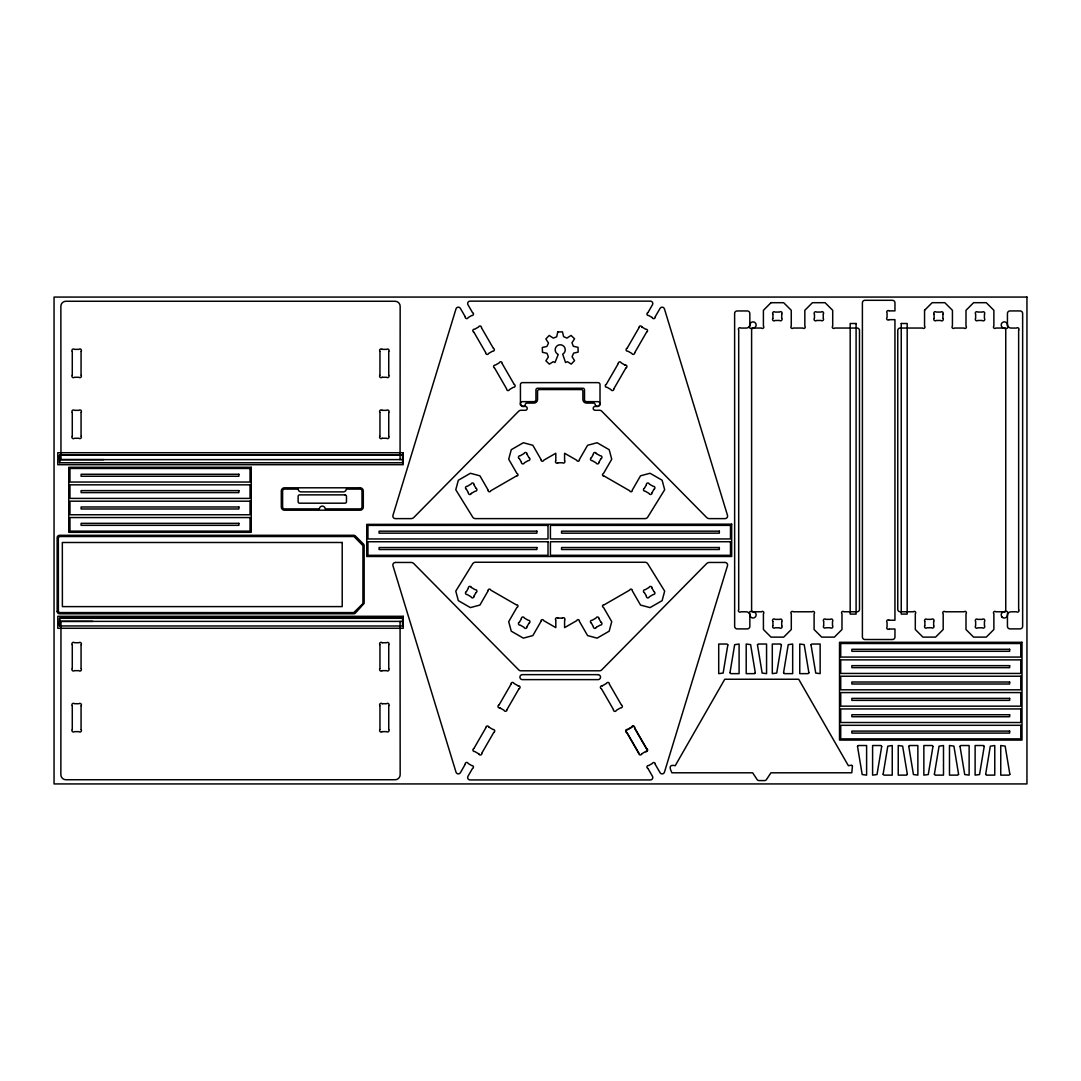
<?xml version="1.0" encoding="UTF-8"?>
<svg xmlns="http://www.w3.org/2000/svg" width="1081" height="1081" viewBox="0 0 1081 1081"><rect width="100%" height="100%" fill="white"/><g stroke="black" fill="none" stroke-linecap="round" stroke-linejoin="round"><path stroke-width="1.5" d="M72.278 436.089L72.278 412.523M72.278 375.107L72.278 351.541M81.061 729.459L81.061 705.893M81.061 668.477L81.061 644.911M379.958 436.089L379.958 412.523M379.958 375.107L379.958 351.541M388.741 729.459L388.741 705.893M388.741 668.477L388.741 644.911M400.065 459.641L400.159 306.274A5.067 5.067 0 0 0 395.092 301.261L65.927 301.261A5.067 5.067 0 0 0 60.86 306.274L60.968 459.641L402.551 459.601M555.81 460.587L555.81 453.263L543.702 460.236A1.365 1.365 0 0 1 541.013 459.884M564.579 620.291L564.579 627.629L576.741 620.643A1.365 1.365 0 0 1 579.43 620.994M738.701 330.246L738.701 609.616M1018.64 609.616L1018.64 330.246M402.551 455.047L59.577 455.047L59.577 462.763L402.551 462.763L402.551 454.993L59.631 455.047L59.577 462.695M59.631 455.047L59.604 459.614L103.79 459.628M465.222 316.747L460.371 308.355A2.392 2.392 0 0 0 456.006 308.855L392.957 515.34A2.54 2.54 0 0 0 395.376 518.623L411.01 518.623A4 4 0 0 0 413.861 517.434L518.677 411.226A3.189 3.189 0 0 1 520.947 410.28L525.312 410.28A1.919 1.919 0 0 0 527.231 408.361A1.919 1.919 0 0 0 525.312 406.442L521.866 406.361L520.447 404.807L520.42 384.633A2 2 0 0 1 522.42 382.633L598.023 382.633A2 2 0 0 1 600.023 384.633L599.996 404.807L598.577 406.361L595.131 406.442A1.919 1.919 0 0 0 593.212 408.361A1.919 1.919 0 0 0 595.131 410.28L599.496 410.28A3.189 3.189 0 0 1 601.766 411.226L706.582 517.434A4 4 0 0 0 709.433 518.623L725.067 518.623A2.54 2.54 0 0 0 727.486 515.34L664.423 308.855A2.392 2.392 0 0 0 660.072 308.355L655.221 316.747M600.023 404.443L598.023 406.442M750.025 324.016L749.917 324.462A3.608 3.608 0 0 1 746.309 328.056L740.89 328.07A1.527 1.527 0 0 0 738.553 329.962M466.424 591.577L468.343 588.267M474.032 595.969L475.951 592.658M606.292 384.323L618.237 363.662M627.142 348.217L638.925 327.813M647.965 312.558L652.478 304.734A2.392 2.392 0 0 0 650.411 301.14L470.032 301.14A2.392 2.392 0 0 0 467.965 304.734L472.478 312.558M488.126 590.821L479.923 605.049L470.397 607.603L458.33 600.644L455.777 591.131L472.708 563.769A3.189 3.189 0 0 1 475.424 562.255L645.033 562.269A3.189 3.189 0 0 1 647.749 563.782L664.666 591.131L662.113 600.658L650.032 607.617L640.52 605.063L632.304 590.821M613.9 388.714L625.831 368.053M634.75 352.609L646.533 332.205M579.375 459.533L587.591 445.291L597.117 442.737L609.184 449.71L611.738 459.222L603.522 473.451A1.365 1.365 0 0 0 603.887 476.14M591.429 457.655L593.347 454.344M599.036 462.046L600.941 458.722M519.448 622.156L521.353 618.832M527.042 626.534L528.96 623.224M541.054 621.345L532.852 635.587L523.326 638.141L511.259 631.169L508.705 621.656L516.907 607.427A1.365 1.365 0 0 0 516.556 604.725M473.883 748.511L485.815 727.851M499.084 704.893L511.016 684.232M465.208 764.335L460.384 772.699A2.392 2.392 0 0 1 456.02 772.199L392.957 565.728A2.54 2.54 0 0 1 395.376 562.458M632.304 490.058L640.52 475.816L650.032 473.262L662.113 480.221L664.666 489.747L647.749 517.096A3.189 3.189 0 0 1 645.033 518.61L475.424 518.623A3.189 3.189 0 0 1 472.708 517.11L455.777 489.747L458.33 480.234L470.397 473.275L479.923 475.829L488.126 490.058M472.465 768.523L467.951 776.347A2.392 2.392 0 0 0 470.019 779.928L650.424 779.928A2.392 2.392 0 0 0 652.492 776.347L647.978 768.523M481.829 753.106L493.76 732.445M507.03 709.487L518.961 688.813M644.438 488.22L646.357 484.91M652.046 492.612L653.964 489.301M471.316 493.409L475.154 491.193A1.527 1.527 0 0 0 476.235 488.396M516.205 476.099L490.774 490.76A1.365 1.365 0 0 1 488.085 490.409M604.238 604.779L629.669 590.118A1.365 1.365 0 0 1 632.358 590.469M596.32 627.331L600.144 625.129A1.527 1.527 0 0 0 601.225 622.318M602.279 685.84L606.455 683.435A1.527 1.527 0 0 1 609.427 683.895M631.655 727.054L627.466 729.472A1.527 1.527 0 0 0 626.385 732.269M641.574 753.903L645.762 751.484A1.527 1.527 0 0 0 646.843 748.687M754.052 327.935L753.592 328.056A2 2 0 0 0 751.606 330.043L751.606 609.819A2 2 0 0 0 753.592 611.805L754.052 611.927A3.121 3.121 0 0 1 755.2 617.116A3.121 3.121 0 0 1 750.052 615.832M889.258 310.882L894.96 310.882L894.96 302.842A2.54 2.54 0 0 0 892.42 300.302L864.922 300.302A2.54 2.54 0 0 0 862.395 302.842L862.395 637.06A2.54 2.54 0 0 0 864.922 639.52L892.42 639.52A2.54 2.54 0 0 0 894.96 637.06L894.96 629.02L889.258 629.02M889.258 319.665L894.946 319.665L894.946 620.237L889.258 620.237M382.134 349.366L386.566 349.366A1.527 1.527 0 0 1 388.903 351.257M382.134 377.283L386.566 377.283A1.527 1.527 0 0 0 388.903 375.391M382.134 410.348L386.566 410.348A1.527 1.527 0 0 1 388.903 412.239M382.134 438.264L386.566 438.264A1.527 1.527 0 0 0 388.903 436.386M557.985 462.763L562.404 462.763A1.527 1.527 0 0 0 564.741 460.871M395.605 562.458L411.01 562.458A4 4 0 0 1 413.861 563.647L518.677 669.842A3.189 3.189 0 0 0 520.947 670.801L599.496 670.801A3.189 3.189 0 0 0 601.766 669.842L706.582 563.647A4 4 0 0 1 709.433 562.458L724.838 562.458M557.985 618.116L562.404 618.116M402.551 618.305L59.577 618.305L59.631 625.953L402.551 626.007L402.551 618.237L59.577 618.237L59.577 625.953L59.604 621.386L92.736 621.372M402.551 621.399L60.968 621.359L60.86 774.726A5.067 5.067 0 0 0 65.927 779.739L395.092 779.739A5.067 5.067 0 0 0 400.159 774.726L400.065 621.359M382.134 642.736L386.566 642.736A1.527 1.527 0 0 1 388.903 644.614M382.134 670.652L386.566 670.652A1.527 1.527 0 0 0 388.903 668.761M382.134 703.717L386.566 703.717A1.527 1.527 0 0 1 388.903 705.609M382.134 731.634L386.566 731.634A1.527 1.527 0 0 0 388.903 729.743M522.42 406.442L520.42 404.443M1003.303 327.935L1003.749 328.056A2 2 0 0 1 1005.749 330.043L1005.749 609.819A2 2 0 0 1 1003.749 611.805L1003.303 611.927A3.121 3.121 0 0 0 1002.168 617.143L1002.506 617.44M652.248 317.544L648.762 315.53A1.527 1.527 0 0 1 647.681 312.72M641.898 327.016L645.735 329.232A1.527 1.527 0 0 1 646.816 332.043M625.034 365.081L621.21 362.865A1.527 1.527 0 0 0 618.237 363.338M596.32 453.547L600.144 455.75A1.527 1.527 0 0 1 601.225 458.56M604.238 476.099L629.669 490.76A1.365 1.365 0 0 0 632.358 490.409M516.205 604.779L490.774 590.118A1.365 1.365 0 0 0 488.085 590.469M471.316 587.469L475.154 589.686A1.527 1.527 0 0 1 476.235 592.483M518.164 685.84L513.988 683.435A1.527 1.527 0 0 0 511.016 683.895M499.868 707.866L504.057 710.285A1.527 1.527 0 0 0 507.03 709.812M488.788 727.054L492.963 729.472A1.527 1.527 0 0 1 494.044 732.269M478.856 753.903L474.681 751.484A1.527 1.527 0 0 1 473.6 748.687M1001.844 616.792L1002.141 617.129A3.121 3.121 0 0 0 1007.316 615.846L1007.438 615.4A3.608 3.608 0 0 1 1011.046 611.805L1016.464 611.792A1.527 1.527 0 0 0 1018.802 609.9M481.504 327.813L493.301 348.217M502.206 363.662L514.137 384.323M473.91 332.205L485.693 352.609M494.612 368.053L506.543 388.714M609.427 684.232L621.359 704.893M646.56 748.511L634.628 727.851A1.527 1.527 0 0 0 631.601 727.418L627.791 729.634A1.527 1.527 0 0 0 626.71 732.445L638.614 753.106M634.601 728.216L646.384 748.62M655.235 764.335L660.072 772.712A2.392 2.392 0 0 0 664.437 772.226L727.486 565.728A2.54 2.54 0 0 0 725.067 562.458M626.994 732.607L638.776 753.011M601.482 688.813L613.413 709.487M652.046 588.267L653.964 591.577M644.438 592.658L646.357 595.969M541.054 459.533L532.852 445.291L523.326 442.737L511.259 449.71L508.705 459.222L516.907 473.451A1.365 1.365 0 0 1 516.556 476.153M527.042 454.344L528.96 457.655M519.448 458.722L521.353 462.046M599.036 618.832L600.941 622.156M591.429 623.224L593.347 626.534M579.375 621.345L587.591 635.587L597.117 638.141L609.184 631.169L611.738 621.656L603.522 607.427A1.365 1.365 0 0 1 603.887 604.738M474.032 484.91L475.951 488.22M466.424 489.301L468.343 492.612M750.025 615.846L749.917 615.4A3.608 3.608 0 0 0 746.309 611.805L740.89 611.792A1.527 1.527 0 0 1 738.553 609.9M564.579 460.587L564.579 453.25L576.741 460.236A1.365 1.365 0 0 0 579.43 459.884M555.81 620.291L555.81 627.615L543.702 620.643A1.365 1.365 0 0 0 541.013 620.994M57.171 611.4L57.144 537.703A2.392 2.392 0 0 1 59.55 535.311L353.73 535.298A2.392 2.392 0 0 1 355.433 536L363.446 544.027A2.392 2.392 0 0 1 364.148 545.716L364.148 603.36L355.433 613.076A2.392 2.392 0 0 1 353.744 613.778L59.59 613.792A2.432 2.432 0 0 1 57.185 611.4M984.426 314.26L984.426 318.287M984.426 621.575L984.426 625.602M975.643 314.26L975.643 318.287M975.643 621.575L975.643 625.602M942.889 314.26L942.889 318.287M934.106 314.26L934.106 318.287M933.646 621.534L933.646 625.561M924.863 621.534L924.863 625.561M832.478 621.534L832.478 625.561M823.708 621.534L823.708 625.561M823.249 314.26L823.249 318.287M814.466 314.26L814.466 318.287M781.712 314.26L781.712 318.287M781.712 621.575L781.712 625.602M772.929 314.26L772.929 318.287M772.929 621.575L772.929 625.602M388.741 351.541L388.741 375.107M388.741 412.523L388.741 436.089M379.958 644.911L379.958 668.477M379.958 705.893L379.958 729.459M81.061 351.541L81.061 375.107M81.061 412.523L81.061 436.089M72.278 644.911L72.278 668.477M72.278 705.893L72.278 729.459M984.575 318.571A1.527 1.527 0 0 1 982.224 320.476L977.819 320.462A1.527 1.527 0 0 1 975.481 318.571M975.481 313.963A1.527 1.527 0 0 1 977.832 312.058L982.237 312.085A1.527 1.527 0 0 1 984.575 313.963M943.051 318.571A1.527 1.527 0 0 1 940.686 320.476L936.281 320.462A1.527 1.527 0 0 1 933.943 318.571M933.943 313.963A1.527 1.527 0 0 1 936.295 312.058L940.713 312.085A1.527 1.527 0 0 1 943.051 313.963M984.575 621.291A1.527 1.527 0 0 0 982.224 619.372L977.819 619.399A1.527 1.527 0 0 0 975.481 621.291M975.481 625.885A1.527 1.527 0 0 0 977.832 627.804L982.237 627.777A1.527 1.527 0 0 0 984.575 625.885M933.808 621.251A1.527 1.527 0 0 0 931.457 619.345L927.039 619.359A1.527 1.527 0 0 0 924.714 621.251M924.714 625.858A1.527 1.527 0 0 0 927.066 627.764L931.471 627.737A1.527 1.527 0 0 0 933.808 625.858M823.546 621.251A1.527 1.527 0 0 1 825.898 619.345L830.303 619.359A1.527 1.527 0 0 1 832.64 621.251M832.64 625.858A1.527 1.527 0 0 1 830.289 627.764L825.884 627.737A1.527 1.527 0 0 1 823.546 625.858M772.766 621.291A1.527 1.527 0 0 1 775.131 619.372L779.536 619.399A1.527 1.527 0 0 1 781.874 621.291M781.874 625.885A1.527 1.527 0 0 1 779.509 627.804L775.104 627.777A1.527 1.527 0 0 1 772.766 625.885M814.304 318.571A1.527 1.527 0 0 0 816.655 320.476L821.074 320.462A1.527 1.527 0 0 0 823.398 318.571M823.398 313.963A1.527 1.527 0 0 0 821.047 312.058L816.641 312.085A1.527 1.527 0 0 0 814.304 313.963M772.766 318.571A1.527 1.527 0 0 0 775.131 320.476L779.536 320.462A1.527 1.527 0 0 0 781.874 318.571M781.874 313.963A1.527 1.527 0 0 0 779.509 312.058L775.104 312.085A1.527 1.527 0 0 0 772.766 313.963M646.668 748.795A1.527 1.527 0 0 1 645.573 751.619M641.776 753.822A1.527 1.527 0 0 1 638.776 753.349M613.413 709.812A1.527 1.527 0 0 0 616.413 710.285L620.562 707.866A1.527 1.527 0 0 0 621.643 705.055M601.198 688.651A1.527 1.527 0 0 1 602.279 685.813M631.628 727.054A1.527 1.527 0 0 1 634.615 727.527M481.829 753.443A1.527 1.527 0 0 1 478.829 753.916M485.828 727.527A1.527 1.527 0 0 1 488.815 727.054M499.881 707.893A1.527 1.527 0 0 1 498.8 705.055M518.164 685.813A1.527 1.527 0 0 1 519.245 688.651M557.999 462.776A1.527 1.527 0 0 1 555.648 460.871M638.939 327.489A1.527 1.527 0 0 1 641.925 327.016M626.858 348.393A1.527 1.527 0 0 0 627.953 351.217L631.777 353.406A1.527 1.527 0 0 0 634.736 352.947M613.886 389.052A1.527 1.527 0 0 1 610.9 389.525L607.09 387.309A1.527 1.527 0 0 1 606.009 384.498M625.034 365.054A1.527 1.527 0 0 1 626.115 367.891M506.557 389.052A1.527 1.527 0 0 0 509.543 389.525L513.34 387.309A1.527 1.527 0 0 0 514.421 384.498M502.206 363.338A1.527 1.527 0 0 0 499.206 362.865L495.395 365.081A1.527 1.527 0 0 0 494.328 367.891M1003.303 327.921A3.121 3.121 0 0 1 1002.141 322.746A3.121 3.121 0 0 1 1007.303 324.03L1007.438 324.462A3.608 3.608 0 0 0 1011.046 328.056L1016.464 328.07A1.527 1.527 0 0 1 1018.802 329.962M750.052 324.03A3.121 3.121 0 0 1 755.2 322.746A3.121 3.121 0 0 1 754.038 327.921M523.218 406.442A1.932 1.932 0 0 0 524.299 406.105L524.88 405.497A2.148 2.148 0 0 0 525.204 404.362L526.19 403.105L533.946 403.078A3.594 3.594 0 0 0 537.541 399.484L537.554 390.525L538.743 389.552L581.916 389.565L582.875 390.525L582.902 399.484A3.594 3.594 0 0 0 586.497 403.078L594.253 403.105L595.239 404.362A2.148 2.148 0 0 0 595.563 405.497L596.144 406.105A1.932 1.932 0 0 0 597.225 406.442M465.208 763.997A1.527 1.527 0 0 1 468.208 763.524L471.667 765.551A1.527 1.527 0 0 1 472.748 768.348M647.695 768.348A1.527 1.527 0 0 1 648.776 765.524L652.262 763.537A1.527 1.527 0 0 1 655.235 763.997M600.023 403.645A2 2 0 0 0 598.023 401.646L586.497 401.646A2 2 0 0 1 584.497 399.659L584.497 389.849A1.594 1.594 0 0 0 582.902 388.255L537.541 388.255A1.594 1.594 0 0 0 535.946 389.849L535.946 399.659A2 2 0 0 1 533.946 401.646L522.42 401.646A2 2 0 0 0 520.42 403.645M465.222 317.084A1.527 1.527 0 0 0 468.208 317.557L471.681 315.53A1.527 1.527 0 0 0 472.762 312.72M655.221 317.084A1.527 1.527 0 0 1 652.221 317.557M473.627 332.043A1.527 1.527 0 0 1 474.708 329.205L478.532 327.016A1.527 1.527 0 0 1 481.504 327.489M493.585 348.393A1.527 1.527 0 0 1 492.49 351.217L488.666 353.406A1.527 1.527 0 0 1 485.693 352.947M382.147 731.648A1.527 1.527 0 0 1 379.796 729.743M379.796 705.609A1.527 1.527 0 0 1 382.147 703.704M382.147 670.666A1.527 1.527 0 0 1 379.796 668.761M379.796 644.614A1.527 1.527 0 0 1 382.147 642.709M81.224 668.761A1.527 1.527 0 0 1 78.872 670.666L74.467 670.652A1.527 1.527 0 0 1 72.116 668.761M72.13 644.614A1.527 1.527 0 0 1 74.481 642.709L78.886 642.736A1.527 1.527 0 0 1 81.224 644.614M81.224 729.743A1.527 1.527 0 0 1 78.872 731.648L74.467 731.634A1.527 1.527 0 0 1 72.116 729.743M72.13 705.609A1.527 1.527 0 0 1 74.481 703.704L78.886 703.717A1.527 1.527 0 0 1 81.224 705.609M888.96 620.075A1.527 1.527 0 0 0 887.055 622.426L887.082 626.818A1.554 1.554 0 0 0 888.974 629.21M888.96 319.827A1.527 1.527 0 0 1 887.055 317.463L887.082 313.085A1.554 1.554 0 0 1 888.974 310.693M471.343 493.422A1.527 1.527 0 0 1 468.343 492.95M474.032 484.585A1.527 1.527 0 0 0 471.032 484.099L467.222 486.328A1.527 1.527 0 0 0 466.154 489.125M521.366 462.371A1.527 1.527 0 0 0 524.353 462.844L528.163 460.628A1.527 1.527 0 0 0 529.244 457.831M527.042 454.006A1.527 1.527 0 0 0 524.055 453.534L520.245 455.75A1.527 1.527 0 0 0 519.164 458.56M599.023 462.371A1.527 1.527 0 0 1 596.036 462.844L592.226 460.628A1.527 1.527 0 0 1 591.145 457.831M593.347 454.006A1.527 1.527 0 0 1 596.334 453.534M652.032 492.95A1.527 1.527 0 0 1 649.046 493.422L645.235 491.193A1.527 1.527 0 0 1 644.154 488.396M646.357 484.585A1.527 1.527 0 0 1 649.357 484.099L653.167 486.328A1.527 1.527 0 0 1 654.235 489.125M652.032 587.929A1.527 1.527 0 0 0 649.046 587.456L645.235 589.686A1.527 1.527 0 0 0 644.154 592.483M646.357 596.293A1.527 1.527 0 0 0 649.357 596.78L653.167 594.55A1.527 1.527 0 0 0 654.235 591.753M599.023 618.508A1.527 1.527 0 0 0 596.036 618.035L592.226 620.251A1.527 1.527 0 0 0 591.145 623.048M596.334 627.345A1.527 1.527 0 0 1 593.347 626.872M521.366 618.508A1.527 1.527 0 0 1 524.353 618.035L528.163 620.251A1.527 1.527 0 0 1 529.244 623.048M527.042 626.872A1.527 1.527 0 0 1 524.055 627.345L520.245 625.129A1.527 1.527 0 0 1 519.164 622.318M468.343 587.929A1.527 1.527 0 0 1 471.343 587.456M474.032 596.293A1.527 1.527 0 0 1 471.032 596.78L467.222 594.55A1.527 1.527 0 0 1 466.154 591.753M562.39 618.102A1.527 1.527 0 0 1 564.741 620.008M555.648 620.008A1.527 1.527 0 0 1 557.999 618.102M379.796 351.257A1.527 1.527 0 0 1 382.147 349.352M382.147 377.296A1.527 1.527 0 0 1 379.796 375.391M379.796 412.239A1.527 1.527 0 0 1 382.147 410.334M382.147 438.291A1.527 1.527 0 0 1 379.796 436.386M81.224 412.239A1.527 1.527 0 0 0 78.872 410.334L74.467 410.348A1.527 1.527 0 0 0 72.116 412.239M72.13 436.386A1.527 1.527 0 0 0 74.481 438.291L78.886 438.264A1.527 1.527 0 0 0 81.224 436.386M81.224 351.257A1.527 1.527 0 0 0 78.872 349.352L74.467 349.366A1.527 1.527 0 0 0 72.116 351.257M72.13 375.391A1.527 1.527 0 0 0 74.481 377.296L78.886 377.283A1.527 1.527 0 0 0 81.224 375.391M342.204 542.486L342.204 606.603L62.387 606.617L62.333 542.5L342.204 542.486M852.45 765.956L851.787 772.78L770.929 772.807L766.591 779.374A2.392 2.392 0 0 1 764.524 780.577L759.065 780.577A2.392 2.392 0 0 1 756.997 779.374L752.66 772.807L671.936 772.793C668.099 765.632 670.936 764.713 675.22 765.699L724.77 679.246L798.71 679.246L848.369 765.699L851.652 765.159L852.45 765.956M901.243 323.503L901.243 614.089L907.175 614.089L907.175 323.503L901.243 323.503M924.552 310.301L924.552 326.097A1.365 1.365 0 0 1 924.552 328.043A1.365 1.365 0 0 1 922.62 328.043L900.176 328.043A2.392 2.392 0 0 0 897.77 330.435L897.77 609.387A2.392 2.392 0 0 0 900.176 611.778L913.377 611.778A1.365 1.365 0 0 1 915.31 611.778A1.365 1.365 0 0 1 915.31 613.711L915.31 629.52L922.917 637.114L935.592 637.114L943.186 629.52L943.186 613.711A1.365 1.365 0 0 1 943.186 611.778A1.365 1.365 0 0 1 945.118 611.778L964.063 611.778A1.365 1.365 0 0 1 965.995 611.778A1.365 1.365 0 0 1 965.995 613.711L965.995 629.52L973.603 637.114L986.264 637.114L993.871 629.52L993.871 613.711A1.365 1.365 0 0 1 993.871 611.778A1.365 1.365 0 0 1 995.804 611.778L1005.506 611.778A1.365 1.365 0 0 1 1007.438 611.778A1.365 1.365 0 0 1 1007.438 613.711L1007.438 626.345A2.54 2.54 0 0 0 1009.978 628.885L1020.113 628.885A2.54 2.54 0 0 0 1022.64 626.345L1022.64 313.476A2.54 2.54 0 0 0 1020.113 310.936L1009.978 310.936A2.54 2.54 0 0 0 1007.438 313.476L1007.438 326.097A1.365 1.365 0 0 1 1007.438 328.043A1.365 1.365 0 0 1 1005.506 328.043L995.804 328.043A1.365 1.365 0 0 1 993.871 328.043A1.365 1.365 0 0 1 993.871 326.097L993.871 310.301L986.264 302.694L973.603 302.694L965.995 310.301L965.995 326.097A1.365 1.365 0 0 1 965.995 328.043A1.365 1.365 0 0 1 964.063 328.043L954.361 328.043A1.365 1.365 0 0 1 952.429 328.043A1.365 1.365 0 0 1 952.429 326.097L952.429 310.301L944.821 302.694L932.16 302.694L924.552 310.301M755.308 672.774L754.524 673.639L746.201 673.639L746.201 644.033L750.619 644.614L755.308 672.774M757.457 644.857L762.146 673.058L766.564 673.639L766.564 644.033L758.24 644.033L757.457 644.857M808.885 672.774L808.102 673.639L799.764 673.639L799.764 644.033L804.183 644.614L808.885 672.774M811.034 644.857L815.723 673.058L820.141 673.639L820.141 644.033L811.804 644.033L811.034 644.803M857.503 746.349L862.192 774.55L866.611 775.131L866.611 745.525L858.273 745.525L857.503 746.349M907.337 774.266L906.554 775.131L898.23 775.131L898.23 745.525L902.635 746.106L907.337 774.266M908.756 746.349L913.445 774.55L917.864 775.131L917.864 745.525L909.58 745.525L908.756 746.349M958.59 774.266L957.766 775.131L949.483 775.131L949.483 745.525L953.901 746.106L958.59 774.266M960.023 746.349L964.711 774.55L969.13 775.131L969.13 745.525L960.793 745.525L960.023 746.349M1009.857 774.266L1009.073 775.131L1000.749 775.131L1000.749 745.525L1005.154 746.106L1009.857 774.266M727.837 644.898L723.135 673.058L718.716 673.639L718.716 644.033L727.054 644.033L727.837 644.898M729.986 672.72L730.756 673.639L739.093 673.639L739.093 644.033L734.661 644.681L729.986 672.679M781.401 644.898L776.712 673.058L772.293 673.639L772.293 644.033L780.631 644.033L781.401 644.898M783.563 672.72L784.333 673.639L792.67 673.639L792.67 644.033L788.225 644.681L783.563 672.679M881.704 746.403L877.015 774.55L872.597 775.131L872.597 745.525L880.934 745.525L881.704 746.403M883.136 774.212L883.907 775.131L892.244 775.131L892.244 745.525L887.798 746.187L883.136 774.212M932.971 746.403L928.268 774.55L923.85 775.131L923.85 745.525L932.187 745.525L932.971 746.403M934.389 774.212L935.16 775.131L943.497 775.131L943.497 745.525L939.065 746.187L934.389 774.212M984.223 746.403L979.535 774.55L975.116 775.131L975.116 745.525L983.453 745.525L984.223 746.403M985.656 774.212L986.426 775.131L994.763 775.131L994.763 745.525L990.318 746.187L985.656 774.212M58.347 537.595L58.388 611.4L59.374 612.576L353.744 612.589L362.932 603.59L362.946 545.608L353.973 536.527L59.55 536.514L58.347 537.595M557.755 331.975L556.661 336.853L553.256 338.096L549.216 335.461L545.878 338.934L548.499 343.082L546.891 346.474L542.311 347.447L542.473 352.298L547.027 353.311L548.351 357L545.891 360.811L549.364 364.135L553.256 361.703L555.012 362.486L558.201 354.527L557.526 354.041A5.04 5.04 0 0 1 556.431 346.447A5.04 5.04 0 0 1 564.12 346.623A5.04 5.04 0 0 1 562.701 354.19L565.552 362.527L567.498 361.703L571.227 364.121L574.565 360.649L572.065 356.676L573.66 353.095L578.132 352.136L578.038 347.325L573.308 346.258L571.971 342.758L574.552 338.785L571.079 335.448L566.863 338.11L563.579 336.61L562.485 331.853L557.755 331.975M770.996 302.707L763.402 310.315L763.402 326.111A1.365 1.365 0 0 1 763.402 328.043A1.365 1.365 0 0 1 761.456 328.043L751.768 328.043A1.365 1.365 0 0 1 749.836 328.043A1.365 1.365 0 0 1 749.836 326.111L749.822 313.476A2.54 2.54 0 0 0 747.295 310.95L737.161 310.95A2.54 2.54 0 0 0 734.621 313.476L734.648 626.358A2.54 2.54 0 0 0 737.188 628.899L747.322 628.899A2.54 2.54 0 0 0 749.849 626.358L749.849 613.724A1.365 1.365 0 0 1 749.849 611.792A1.365 1.365 0 0 1 751.795 611.792L761.483 611.792A1.365 1.365 0 0 1 763.416 611.792A1.365 1.365 0 0 1 763.416 613.724L763.429 629.52L771.023 637.128L783.698 637.128L791.292 629.52L791.292 613.724A1.365 1.365 0 0 1 791.292 611.792A1.365 1.365 0 0 1 793.224 611.792L812.169 611.778A1.365 1.365 0 0 1 814.101 611.778A1.365 1.365 0 0 1 814.101 613.724L814.101 629.52L821.709 637.128L834.37 637.128L841.977 629.52L841.977 613.724A1.365 1.365 0 0 1 841.977 611.778A1.365 1.365 0 0 1 843.91 611.778L857.125 611.778A2.392 2.392 0 0 0 859.517 609.387L859.49 330.435A2.392 2.392 0 0 0 857.098 328.043L834.654 328.043A1.365 1.365 0 0 1 832.708 328.043A1.365 1.365 0 0 1 832.708 326.111L832.708 310.301L825.114 302.707L812.439 302.707L804.832 310.301L804.845 326.111A1.365 1.365 0 0 1 804.845 328.043A1.365 1.365 0 0 1 802.899 328.043L793.211 328.043A1.365 1.365 0 0 1 791.265 328.043A1.365 1.365 0 0 1 791.265 326.111L791.265 310.315L783.671 302.707L770.996 302.707M1026.95 297.072L54.05 297.072L54.05 783.928L1026.95 783.928L1026.95 297.072M856.098 323.503L850.179 323.503L850.179 614.089L856.098 614.089L856.098 323.503M403.227 452.723L57.793 452.723L57.793 464.695L403.227 464.695L403.227 452.723M251.238 467.276L68.765 467.276L68.765 532.325L251.238 532.325L251.238 467.276M250.035 468.465L69.954 468.465L69.954 482.045L250.035 482.045L250.035 468.465M238.887 474.262L81.102 474.262L81.102 476.248L238.887 476.248L238.887 474.262M250.035 484.829L69.954 484.829L69.954 498.395L250.035 498.395L250.035 484.829M360.108 487.801L284.492 487.801A3.189 3.189 0 0 0 281.303 490.99L281.303 507.016A3.189 3.189 0 0 0 284.492 510.205L360.108 510.205A3.189 3.189 0 0 0 363.297 507.016L363.297 490.99A3.189 3.189 0 0 0 360.108 487.801M298.18 489.098L284.492 489.098A1.892 1.892 0 0 0 282.6 490.99L282.6 507.016A1.892 1.892 0 0 0 284.492 508.908L319.408 508.908A2.892 2.892 0 0 1 322.3 506.111A2.892 2.892 0 0 1 325.192 508.908L360.108 508.908A1.892 1.892 0 0 0 362 507.016L362 490.99A1.892 1.892 0 0 0 360.108 489.098L346.258 489.098A2.892 2.892 0 0 1 343.366 491.882L301.072 491.882A2.892 2.892 0 0 1 298.18 489.098M238.887 490.612L81.102 490.612L81.102 492.612L238.887 492.612L238.887 490.612M344.988 494.868L299.626 494.868A1.5 1.5 0 0 0 298.126 496.368L298.126 501.692A1.5 1.5 0 0 0 299.626 503.192L344.988 503.192A1.5 1.5 0 0 0 346.474 501.692L346.474 496.368A1.5 1.5 0 0 0 344.988 494.868M250.035 501.192L69.954 501.192L69.954 514.759L250.035 514.759L250.035 501.192M238.887 506.975L81.102 506.975L81.102 508.975L238.887 508.975L238.887 506.975M250.035 517.556L69.954 517.556L69.954 531.122L250.035 531.122L250.035 517.556M238.887 523.339L81.102 523.339L81.102 525.339L238.887 525.339L238.887 523.339M731.688 524.177L366.743 524.38L366.743 556.499L731.688 556.499L731.688 524.177M548.013 525.38L367.945 525.393L367.945 538.96L548.013 538.946L548.013 525.38M730.486 525.38L550.418 525.38L550.418 538.946L730.486 538.946L730.486 525.38M536.879 531.163L379.093 531.176L379.093 533.163L536.879 533.163L536.879 531.163M719.338 531.163L561.552 531.163L561.552 533.163L719.338 533.163L719.338 531.163M548.013 541.73L367.945 541.743L367.945 555.323L548.013 555.31L548.013 541.73M730.486 541.73L550.418 541.73L550.418 555.31L730.486 555.31L730.486 541.73M536.879 547.527L379.093 547.54L379.093 549.526L536.879 549.513L536.879 547.527M719.338 547.527L561.552 547.527L561.552 549.513L719.338 549.513L719.338 547.527M403.227 616.305L57.793 616.305L57.793 628.277L403.227 628.277L403.227 616.305M1021.991 642.303L839.518 642.303L839.518 740.08L1021.991 740.08L1021.991 642.303M1020.788 643.506L840.721 643.506L840.721 657.072L1020.788 657.072L1020.788 643.506M1009.654 649.289L851.855 649.289L851.855 651.289L1009.654 651.289L1009.654 649.289M1020.788 659.869L840.721 659.869L840.721 673.436L1020.788 673.436L1020.788 659.869M1009.654 665.653L851.855 665.653L851.855 667.653L1009.654 667.653L1009.654 665.653M598.023 674.639L522.42 674.639A2.5 2.5 0 0 0 519.92 677.138A2.5 2.5 0 0 0 522.42 679.625L598.023 679.625A2.5 2.5 0 0 0 600.523 677.138A2.5 2.5 0 0 0 598.023 674.639M1020.788 676.233L840.721 676.233L840.721 689.8L1020.788 689.8L1020.788 676.233M1009.654 682.016L851.855 682.016L851.855 684.016L1009.654 684.016L1009.654 682.016M1020.788 692.583L840.721 692.583L840.721 706.163L1020.788 706.163L1020.788 692.583M1009.654 698.38L851.855 698.38L851.855 700.366L1009.654 700.366L1009.654 698.38M1020.788 708.947L840.721 708.947L840.721 722.513L1020.788 722.513L1020.788 708.947M1009.654 714.744L851.855 714.744L851.855 716.73L1009.654 716.73L1009.654 714.744M1020.788 725.31L840.721 725.31L840.721 738.877L1020.788 738.877L1020.788 725.31M1009.654 731.094L851.855 731.094L851.855 733.094L1009.654 733.094L1009.654 731.094"/></g></svg>
